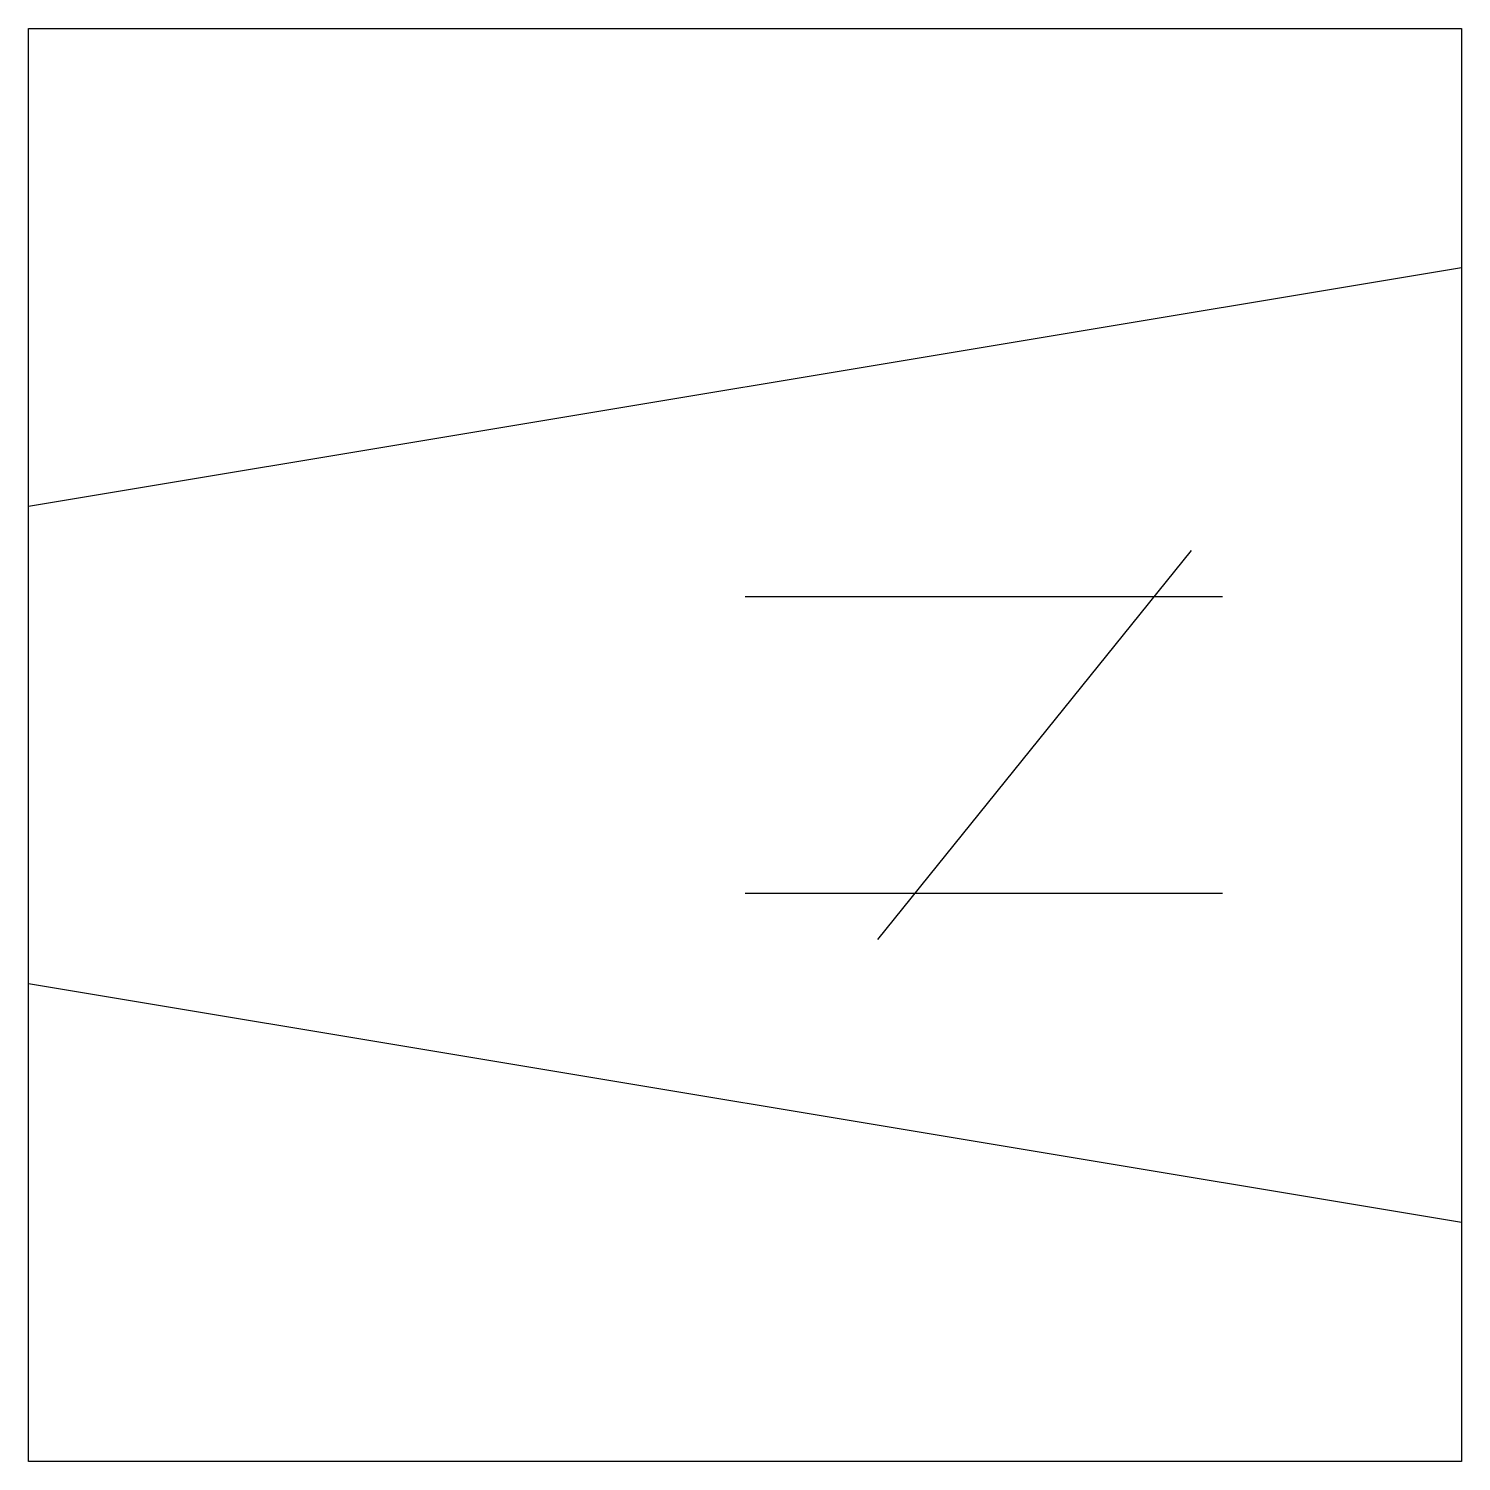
# Model space of a CAD drawing. Header units: millimetres. Extents: x -150 to 150, y -150 to 150.
import ezdxf

# ---------------------------------------------------------------- set-up
doc = ezdxf.new("R2010")
doc.units = ezdxf.units.MM

msp = doc.modelspace()

# ---------------------------------------------------------------- linework, layer by layer
at = {"color": 0, "linetype": 'ByBlock', "lineweight": -2}
for p, q in [((-150, -150), (-150, 150)), ((-150, 150), (150, 150)), ((150, 150), (150, -150)), ((-150, 50), (150, 100)), ((27.79, -40.74), (93.49, 40.74)), ((100, 31.01), (0, 31.01)), ((0, -31.01), (100, -31.01)), ((150, -100), (-150, -50)), ((150, -150), (-150, -150))]:
    msp.add_line(p, q, dxfattribs=at)

doc.saveas('drawing.dxf')
